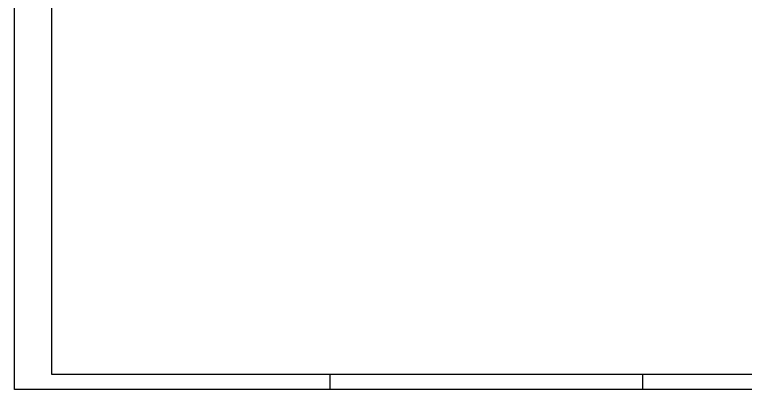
# Model space of a CAD drawing. Extents: x 26936 to 34826, y 0 to 4455.
# Drawn here: x 26936 to 30618, y 0 to 1887 of the extents above; entities that cross this region are included whole.
import ezdxf

# ---------------------------------------------------------------- set-up
doc = ezdxf.new("R2010")
doc.units = 0
doc.header["$LTSCALE"] = 75
doc.header["$MEASUREMENT"] = 0
doc.layers.get('0').update_dxf_attribs({"color": 3, "linetype": 'CONTINUOUS'})
doc.layers.add('222', color=6, linetype='CONTINUOUS')

msp = doc.modelspace()

# ---------------------------------------------------------------- linework, layer by layer
for p, q in [((26936.1, 0), (26936.1, 4455)), ((28526.1, 0), (28526.1, 75)), ((30101.1, 0), (30101.1, 75)), ((34826.1, 0), (26936.1, 0))]:
    msp.add_line(p, q)
at = {"layer": '222'}
for p, q in [((27123.6, 75), (27123.6, 4380)), ((34751.1, 75), (27123.6, 75))]:
    msp.add_line(p, q, dxfattribs=at)

doc.saveas('drawing.dxf')
